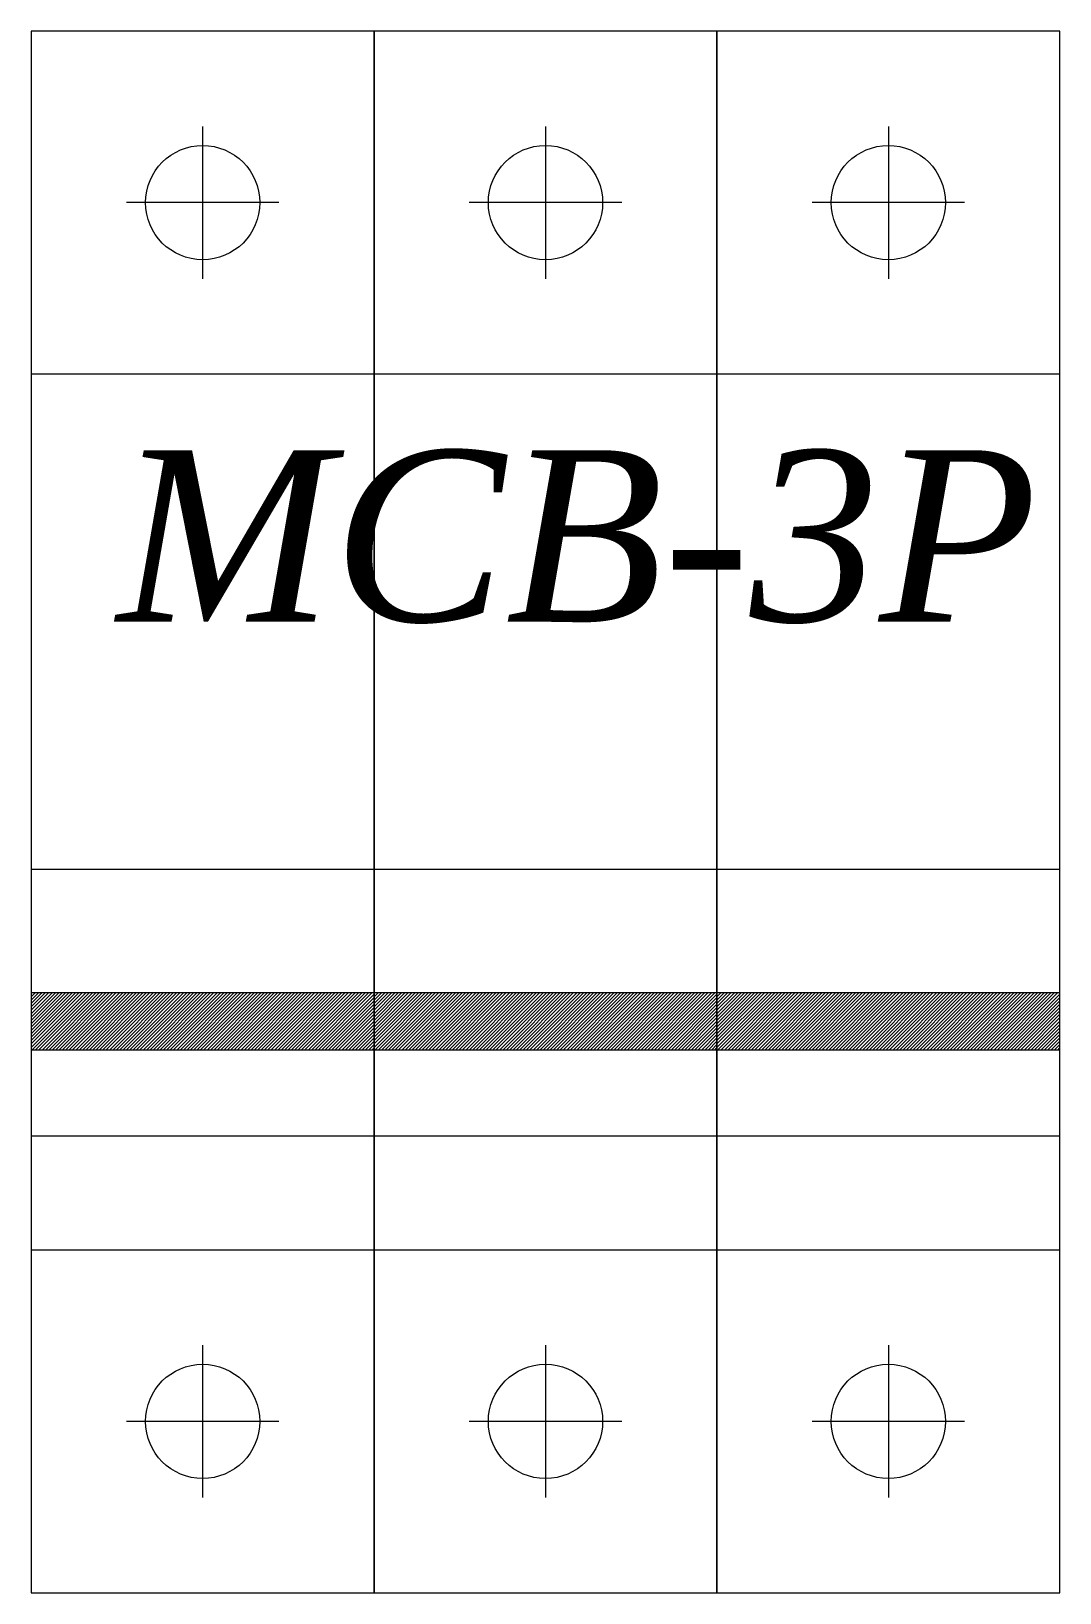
# Model space of a CAD drawing. Header units: inches. Extents: x 0 to 54, y 0 to 82.
import ezdxf

# ---------------------------------------------------------------- set-up
doc = ezdxf.new("R2010")
doc.units = ezdxf.units.IN
doc.linetypes.add('HIDDEN', pattern=[9.525, 6.35, -3.175])
doc.layers.add('Thin-Hidden', color=6, linetype='HIDDEN', lineweight=5)

# ---------------------------------------------------------------- blocks, each defined once
blk = doc.blocks.new('MCB-3p')
at = {"layer": 'Thin-Hidden', "linetype": 'ByBlock'}
h = blk.add_hatch(dxfattribs=at)
h.set_pattern_fill('ANSI31', color=256, style=0)
h.set_pattern_definition([(45, (-4676, -762.5143), (-0.08838834765, 0.08838834765), [])])
h.paths.add_polyline_path([(202793, -8481.014298), (202793, -8484.014298), (202811, -8484.014298), (202811, -8481.014298)])
h = blk.add_hatch(dxfattribs=at)
h.set_pattern_fill('ANSI31', color=256, style=0)
h.set_pattern_definition([(45, (-4658, -762.5143), (-0.08838834765, 0.08838834765), [])])
h.paths.add_polyline_path([(202811, -8481.014298), (202811, -8484.014298), (202829, -8484.014298), (202829, -8481.014298)])
h = blk.add_hatch(dxfattribs=at)
h.set_pattern_fill('ANSI31', color=256, style=0)
h.set_pattern_definition([(45, (-4640, -762.5143), (-0.08838834765, 0.08838834765), [])])
h.paths.add_polyline_path([(202829, -8481.014298), (202829, -8484.014298), (202847, -8484.014298), (202847, -8481.014298)])
for p, q in [((202793, -8430.514298), (202793, -8512.514298)), ((202811, -8430.514298), (202793, -8430.514298)), ((202811, -8430.514298), (202811, -8512.514298)), ((202829, -8430.514298), (202811, -8430.514298)), ((202811, -8512.514298), (202811, -8430.514298)), ((202829, -8430.514298), (202829, -8512.514298)), ((202847, -8430.514298), (202829, -8430.514298)), ((202829, -8512.514298), (202829, -8430.514298)), ((202847, -8512.514298), (202847, -8430.514298)), ((202802, -8435.514298), (202802, -8443.514298)), ((202820, -8435.514298), (202820, -8443.514298)), ((202838, -8435.514298), (202838, -8443.514298)), ((202806, -8439.514298), (202798, -8439.514298)), ((202824, -8439.514298), (202816, -8439.514298)), ((202842, -8439.514298), (202834, -8439.514298)), ((202811, -8448.514298), (202793, -8448.514298)), ((202829, -8448.514298), (202811, -8448.514298)), ((202847, -8448.514298), (202829, -8448.514298)), ((202793, -8474.514298), (202811, -8474.514298)), ((202811, -8474.514298), (202829, -8474.514298)), ((202829, -8474.514298), (202847, -8474.514298)), ((202811, -8481.014298), (202793, -8481.014298)), ((202829, -8481.014298), (202811, -8481.014298)), ((202847, -8481.014298), (202829, -8481.014298)), ((202811, -8484.014298), (202793, -8484.014298)), ((202829, -8484.014298), (202811, -8484.014298)), ((202847, -8484.014298), (202829, -8484.014298)), ((202793, -8488.514298), (202811, -8488.514298)), ((202811, -8488.514298), (202829, -8488.514298)), ((202829, -8488.514298), (202847, -8488.514298)), ((202793, -8494.514298), (202811, -8494.514298)), ((202811, -8494.514298), (202829, -8494.514298)), ((202829, -8494.514298), (202847, -8494.514298)), ((202802, -8499.514298), (202802, -8507.514298)), ((202820, -8499.514298), (202820, -8507.514298)), ((202838, -8499.514298), (202838, -8507.514298)), ((202806, -8503.514298), (202798, -8503.514298)), ((202824, -8503.514298), (202816, -8503.514298)), ((202842, -8503.514298), (202834, -8503.514298)), ((202793, -8512.514298), (202811, -8512.514298)), ((202811, -8512.514298), (202829, -8512.514298)), ((202829, -8512.514298), (202847, -8512.514298))]:
    blk.add_line(p, q, dxfattribs=at)
for centre in [(202802, -8439.514298), (202820, -8439.514298), (202838, -8439.514298), (202802, -8503.514298), (202820, -8503.514298), (202838, -8503.514298)]:
    blk.add_circle(centre, 3, dxfattribs=at)
at = {"layer": 'Thin-Hidden', "linetype": 'ByBlock', "insert": (202797.5, -8452.514298), "char_height": 9, "width": 18.2105018, "attachment_point": 1}
blk.add_mtext('{\\fTimes New Roman|b0|i1|c0|p18;MCB-3P}', dxfattribs=at)

msp = doc.modelspace()

# ---------------------------------------------------------------- block references
msp.add_blockref('MCB-3p', (-202793, 8512.514298))

doc.saveas('drawing.dxf')
